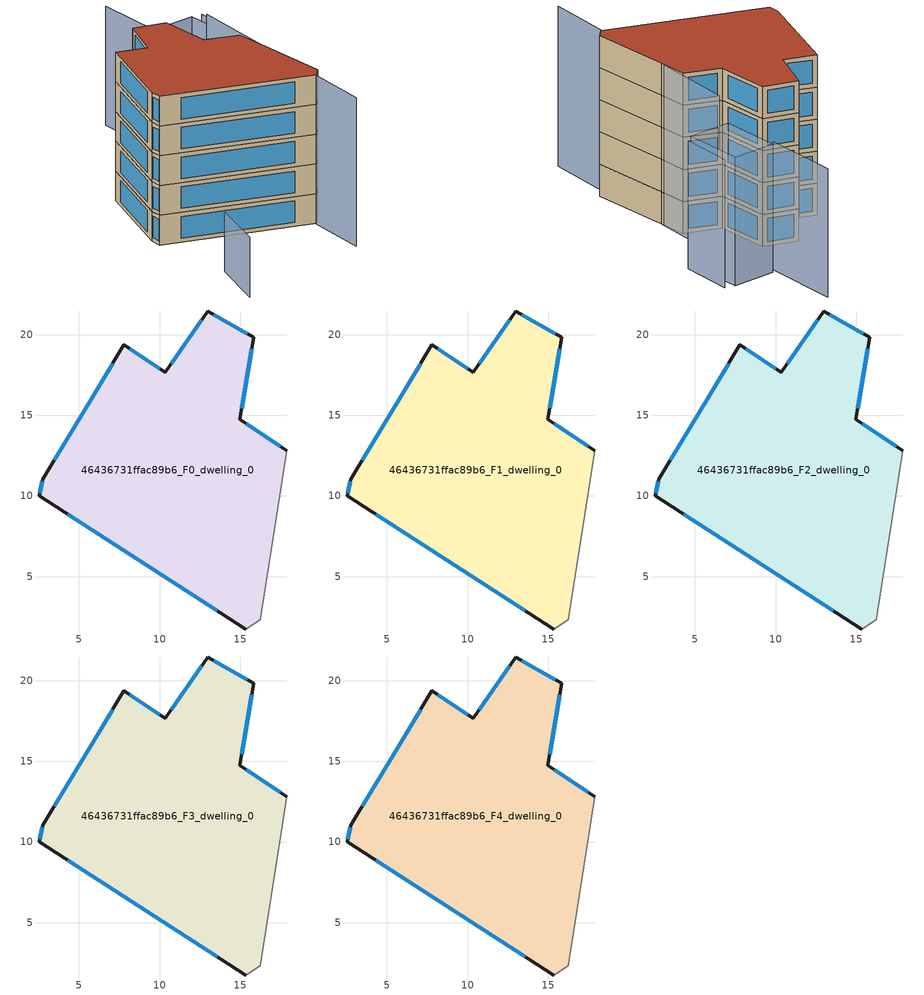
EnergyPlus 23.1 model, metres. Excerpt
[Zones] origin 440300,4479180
46436731ffac89b6_F0_dwelling_0
 floor ground (EU_floor_Construction): 15.82,19.83 14.96,14.74 17.89,12.82 17.44,10.01 16.24,2.34 15.33,1.76 2.53,10.01 2.77,11.05 7.78,19.36 10.35,17.65 12.97,21.46 z0
 wall outside (EU_wall_Construction): 17.89,12.82 14.96,14.74 15.82,19.83 12.97,21.46 10.35,17.65 7.78,19.36 2.77,11.05 2.53,10.01 15.33,1.76 z0:3
 wall adiabatic (EU_wall_Construction): 15.33,1.76 16.24,2.34 17.44,10.01 17.89,12.82 z0:3
 window (EU_Window_Construction): 15.08,15.44 15.7,19.12 / 17.48,13.08 15.37,14.47 / 4.3,8.86 13.55,2.9 / 2.74,10.9 2.56,10.15 / 7.09,18.2 3.47,12.2 / 10,17.89 8.14,19.12 / 12.61,20.93 10.72,18.18 / 15.42,20.05 13.37,21.23 z0.42:2.58
46436731ffac89b6_F1_dwelling_0
 floor to 46436731ffac89b6_F0_dwelling_0 (EU_floor_Construction): 15.81,19.83 14.96,14.74 17.89,12.82 17.44,10.01 16.24,2.34 15.33,1.76 2.53,10.01 2.77,11.05 7.78,19.36 10.35,17.65 12.97,21.46 z3
 wall outside (EU_wall_Construction): 17.89,12.82 14.96,14.74 15.82,19.83 12.97,21.46 10.35,17.65 7.78,19.36 2.77,11.05 2.53,10.01 15.33,1.76 z3:6
 wall adiabatic (EU_wall_Construction): 15.33,1.76 16.24,2.34 17.44,10.01 17.89,12.82 z3:6
 window (EU_Window_Construction): 15.08,15.44 15.7,19.12 / 17.48,13.08 15.37,14.47 / 4.3,8.86 13.55,2.9 / 2.74,10.9 2.56,10.15 / 7.09,18.2 3.47,12.2 / 10,17.89 8.14,19.12 / 12.61,20.93 10.72,18.18 / 15.42,20.05 13.37,21.23 z3.42:5.58
46436731ffac89b6_F2_dwelling_0
 floor to 46436731ffac89b6_F1_dwelling_0 (EU_floor_Construction): 15.81,19.83 14.96,14.74 17.89,12.82 17.44,10.01 16.24,2.34 15.33,1.76 2.53,10.01 2.77,11.05 7.78,19.36 10.35,17.65 12.97,21.46 z6
 wall outside (EU_wall_Construction): 17.89,12.82 14.96,14.74 15.82,19.83 12.97,21.46 10.35,17.65 7.78,19.36 2.77,11.05 2.53,10.01 15.33,1.76 z6:9
 wall adiabatic (EU_wall_Construction): 15.33,1.76 16.24,2.34 17.44,10.01 17.89,12.82 z6:9
 window (EU_Window_Construction): 15.08,15.44 15.7,19.12 / 17.48,13.08 15.37,14.47 / 4.3,8.86 13.55,2.9 / 2.74,10.9 2.56,10.15 / 7.09,18.2 3.47,12.2 / 10,17.89 8.14,19.12 / 12.61,20.93 10.72,18.18 / 15.42,20.05 13.37,21.23 z6.42:8.58
46436731ffac89b6_F3_dwelling_0
 floor to 46436731ffac89b6_F2_dwelling_0 (EU_floor_Construction): 15.81,19.83 14.96,14.74 17.89,12.82 17.44,10.01 16.24,2.34 15.33,1.76 2.53,10.01 2.77,11.05 7.78,19.36 10.35,17.65 12.97,21.46 z9
 wall outside (EU_wall_Construction): 17.89,12.82 14.96,14.74 15.82,19.83 12.97,21.46 10.35,17.65 7.78,19.36 2.77,11.05 2.53,10.01 15.33,1.76 z9:12
 wall adiabatic (EU_wall_Construction): 15.33,1.76 16.24,2.34 17.44,10.01 17.89,12.82 z9:12
 window (EU_Window_Construction): 15.08,15.44 15.7,19.12 / 17.48,13.08 15.37,14.47 / 4.3,8.86 13.55,2.9 / 2.74,10.9 2.56,10.15 / 7.09,18.2 3.47,12.2 / 10,17.89 8.14,19.12 / 12.61,20.93 10.72,18.18 / 15.42,20.05 13.37,21.23 z9.42:11.58
46436731ffac89b6_F4_dwelling_0
 floor to 46436731ffac89b6_F3_dwelling_0 (EU_floor_Construction): 15.81,19.83 14.96,14.74 17.89,12.82 17.44,10.01 16.24,2.34 15.33,1.76 2.53,10.01 2.77,11.05 7.78,19.36 10.35,17.65 12.97,21.46 z12
 wall outside (EU_wall_Construction): 17.89,12.82 14.96,14.74 15.82,19.83 12.97,21.46 10.35,17.65 7.78,19.36 2.77,11.05 2.53,10.01 15.33,1.76 z12:15
 wall adiabatic (EU_wall_Construction): 15.33,1.76 16.24,2.34 17.44,10.01 17.89,12.82 z12:15
 window (EU_Window_Construction): 15.08,15.44 15.7,19.12 / 17.48,13.08 15.37,14.47 / 4.3,8.86 13.55,2.9 / 2.74,10.9 2.56,10.15 / 7.09,18.2 3.47,12.2 / 10,17.89 8.14,19.12 / 12.61,20.93 10.72,18.18 / 15.42,20.05 13.37,21.23 z12.42:14.58
 roof outside (EU_roof_Construction): 16.24,2.34 17.44,10.01 17.89,12.82 14.96,14.74 15.82,19.83 12.97,21.46 10.35,17.65 7.78,19.36 2.77,11.05 2.53,10.01 15.33,1.76 z15
shading: 1.61,1.6 -1.41,-3.71 z0:6; 13.59,-4.29 19.62,18.12 z0:15; 23.4,17.7 24.53,22.6 / 19.01,23.5 20.53,30.67 / 23.6,23.01 22.55,17.32 / 22.55,17.32 18.4,18.08 / 18.4,18.08 19.44,23.77 / 19.44,23.77 23.6,23.01 z0:12
[Building]
EU S2 Campaign: North Axis=0; Terrain=City; Solar Distribution=FullExterior
[Site:Location]
Madrid: Latitude=40.5; Longitude=-3.5; Time Zone=1; Elevation=609
[SizingPeriod:WeatherFileDays]
AnnualSizingPeriod: Begin Month=1; Begin Day of Month=1; End Month=12; End Day of Month=31; Day of Week for Start Day=Monday; Use Weather File Daylight Saving Period=No; Use Weather File Rain and Snow Indicators=No
[MATERIAL]
EU_InternalMass_Material: Roughness=MediumRough; Thickness=0.1; Conductivity=1; Density=1800; Specific Heat=900; Thermal Absorptance=0.9; Solar Absorptance=0.7; Visible Absorptance=0.7
[MATERIAL:NOMASS] Roughness=MediumRough; Thermal Absorptance=0.9; Solar Absorptance=0.7; Visible Absorptance=0.7
Name | Thermal Resistance
EU_wall_NoMass | 1.60022
EU_roof_NoMass | 1.57597
EU_floor_NoMass | 0.470652
[WINDOWMATERIAL:SIMPLEGLAZINGSYSTEM]
EU_Window_SimpleGlazing: UFactor=3.28802; Solar Heat Gain Coefficient=0.85; Visible Transmittance=0.85
[CONSTRUCTION]
EU_wall_Construction: EU_wall_NoMass
EU_roof_Construction: EU_roof_NoMass
EU_floor_Construction: EU_floor_NoMass
EU_Window_Construction: EU_Window_SimpleGlazing
EU_InternalMass_Construction: EU_InternalMass_Material
[ZONE] Type=1; Multiplier=1; Ceiling Height=autocalculate; Floor Area=autocalculate; Part of Total Floor Area=Yes
Name | Volume
46436731ffac89b6_F0_dwelling_0 | 516.168
46436731ffac89b6_F1_dwelling_0; 46436731ffac89b6_F2_dwelling_0; 46436731ffac89b6_F3_dwelling_0; 46436731ffac89b6_F4_dwelling_0 | 516.167
[INTERNALMASS] Construction=EU_InternalMass_Construction; Surface Area=172.056
Name | Zone or ZoneList
46436731ffac89b6_F0_dwelling_0_EU_InternalMass | 46436731ffac89b6_F0_dwelling_0
46436731ffac89b6_F1_dwelling_0_EU_InternalMass | 46436731ffac89b6_F1_dwelling_0
46436731ffac89b6_F2_dwelling_0_EU_InternalMass | 46436731ffac89b6_F2_dwelling_0
46436731ffac89b6_F3_dwelling_0_EU_InternalMass | 46436731ffac89b6_F3_dwelling_0
46436731ffac89b6_F4_dwelling_0_EU_InternalMass | 46436731ffac89b6_F4_dwelling_0
[OTHEREQUIPMENT] Fuel Type=Electricity; Design Level Calculation Method=Watts/Area; Power per Zone Floor Area=1; Fraction Latent=0; Fraction Radiant=0; Fraction Lost=0; Carbon Dioxide Generation Rate=0; EndUse Subcategory=EU_Step8_InternalGains
Name | Zone or ZoneList or Space or SpaceList | Schedule
EU_Step8_InternalGain_46436731ffac89b6_F0_dwelling_0_f000 | 46436731ffac89b6_F0_dwelling_0 | EU_Step8_GainSchedule_46436731ffac89b6_F0_dwelling_0_f000
EU_Step8_InternalGain_46436731ffac89b6_F1_dwelling_0_f000 | 46436731ffac89b6_F1_dwelling_0 | EU_Step8_GainSchedule_46436731ffac89b6_F1_dwelling_0_f000
EU_Step8_InternalGain_46436731ffac89b6_F2_dwelling_0_f000 | 46436731ffac89b6_F2_dwelling_0 | EU_Step8_GainSchedule_46436731ffac89b6_F2_dwelling_0_f000
EU_Step8_InternalGain_46436731ffac89b6_F3_dwelling_0_f000 | 46436731ffac89b6_F3_dwelling_0 | EU_Step8_GainSchedule_46436731ffac89b6_F3_dwelling_0_f000
EU_Step8_InternalGain_46436731ffac89b6_F4_dwelling_0_f000 | 46436731ffac89b6_F4_dwelling_0 | EU_Step8_GainSchedule_46436731ffac89b6_F4_dwelling_0_f000
[ZONEVENTILATION:DESIGNFLOWRATE] Schedule=EU_AlwaysOn; Design Flow Rate Calculation Method=AirChanges/Hour; Air Changes per Hour=0.480704; Ventilation Type=Natural; Fan Pressure Rise=0; Fan Total Efficiency=1; Constant Term Coefficient=1; Temperature Term Coefficient=0; Velocity Term Coefficient=0; Velocity Squared Term Coefficient=0; Minimum Indoor Temperature=-100; Maximum Indoor Temperature=100; Delta Temperature=-100; Minimum Outdoor Temperature=-100; Maximum Outdoor Temperature=100; Maximum Wind Speed=40
Name | Zone or ZoneList or Space or SpaceList
EU_ConstantAir_46436731ffac89b6_F0_dwelling_0 | 46436731ffac89b6_F0_dwelling_0
EU_ConstantAir_46436731ffac89b6_F1_dwelling_0 | 46436731ffac89b6_F1_dwelling_0
EU_ConstantAir_46436731ffac89b6_F2_dwelling_0 | 46436731ffac89b6_F2_dwelling_0
EU_ConstantAir_46436731ffac89b6_F3_dwelling_0 | 46436731ffac89b6_F3_dwelling_0
EU_ConstantAir_46436731ffac89b6_F4_dwelling_0 | 46436731ffac89b6_F4_dwelling_0
[HVACTEMPLATE:THERMOSTAT] Constant Heating Setpoint=20; Constant Cooling Setpoint=50
EU_HeatOnly_46436731ffac89b6_F0_dwelling_0; EU_HeatOnly_46436731ffac89b6_F1_dwelling_0; EU_HeatOnly_46436731ffac89b6_F2_dwelling_0; EU_HeatOnly_46436731ffac89b6_F3_dwelling_0; EU_HeatOnly_46436731ffac89b6_F4_dwelling_0
[HVACTEMPLATE:ZONE:IDEALLOADSAIRSYSTEM] System Availability Schedule=EU_AlwaysOn; Maximum Heating Supply Air Temperature=50; Minimum Cooling Supply Air Temperature=13; Maximum Heating Supply Air Humidity Ratio=0.0156; Minimum Cooling Supply Air Humidity Ratio=0.0077; Heating Limit=NoLimit; Cooling Limit=NoLimit; Heating Availability Schedule=EU_AlwaysOn; Cooling Availability Schedule=EU_CoolingOff; Dehumidification Control Type=ConstantSensibleHeatRatio; Cooling Sensible Heat Ratio=0.7; Dehumidification Setpoint=60; Humidification Control Type=None; Humidification Setpoint=30; Outdoor Air Method=None; Outdoor Air Flow Rate per Person=0.00944; Outdoor Air Flow Rate per Zone Floor Area=0; Outdoor Air Flow Rate per Zone=0; Demand Controlled Ventilation Type=None; Outdoor Air Economizer Type=NoEconomizer; Heat Recovery Type=None; Sensible Heat Recovery Effectiveness=0.7; Latent Heat Recovery Effectiveness=0.65
Name | Template Thermostat
46436731ffac89b6_F0_dwelling_0 | EU_HeatOnly_46436731ffac89b6_F0_dwelling_0
46436731ffac89b6_F1_dwelling_0 | EU_HeatOnly_46436731ffac89b6_F1_dwelling_0
46436731ffac89b6_F2_dwelling_0 | EU_HeatOnly_46436731ffac89b6_F2_dwelling_0
46436731ffac89b6_F3_dwelling_0 | EU_HeatOnly_46436731ffac89b6_F3_dwelling_0
46436731ffac89b6_F4_dwelling_0 | EU_HeatOnly_46436731ffac89b6_F4_dwelling_0
[SIZING:ZONE] Zone Cooling Design Supply Air Temperature Input Method=SupplyAirTemperature; Zone Cooling Design Supply Air Temperature=13; Zone Heating Design Supply Air Temperature Input Method=SupplyAirTemperature; Zone Heating Design Supply Air Temperature=50; Zone Cooling Design Supply Air Humidity Ratio=0.008; Zone Heating Design Supply Air Humidity Ratio=0.008; Cooling Design Air Flow Method=DesignDay; Cooling Design Air Flow Rate=0; Cooling Minimum Air Flow per Zone Floor Area=0.000762; Cooling Minimum Air Flow=0; Cooling Minimum Air Flow Fraction=0.2; Heating Design Air Flow Method=DesignDay; Heating Design Air Flow Rate=0; Heating Maximum Air Flow per Zone Floor Area=0.002032; Heating Maximum Air Flow=0.141576; Heating Maximum Air Flow Fraction=0.3; Account for Dedicated Outdoor Air System=No; Dedicated Outdoor Air System Control Strategy=NeutralSupplyAir; Dedicated Outdoor Air Low Setpoint Temperature for Design=autosize; Dedicated Outdoor Air High Setpoint Temperature for Design=autosize; Zone Load Sizing Method=Sensible Load Only No Latent Load; Zone Latent Cooling Design Supply Air Humidity Ratio Input Method=HumidityRatioDifference; Zone Cooling Design Supply Air Humidity Ratio Difference=0.005; Zone Latent Heating Design Supply Air Humidity Ratio Input Method=HumidityRatioDifference; Zone Humidification Design Supply Air Humidity Ratio Difference=0.005
46436731ffac89b6_F0_dwelling_0; 46436731ffac89b6_F1_dwelling_0; 46436731ffac89b6_F2_dwelling_0; 46436731ffac89b6_F3_dwelling_0; 46436731ffac89b6_F4_dwelling_0
[SCHEDULE:CONSTANT]
Name | Hourly Value
EU_AlwaysOn | 1
EU_CoolingOff | 0
[SCHEDULE:FILE] Column Number=1; Rows to Skip at Top=0; Number of Hours of Data=8760; Column Separator=Comma; Interpolate to Timestep=No; Minutes per Item=60; Adjust Schedule for Daylight Savings=Yes
Name | File
EU_Step8_GainSchedule_46436731ffac89b6_F0_dwelling_0_f000 | ../../schedules/46436731ffac89b6/46436731ffac89b6_F0_dwelling_0_f000_gain.csv
EU_Step8_GainSchedule_46436731ffac89b6_F1_dwelling_0_f000 | ../../schedules/46436731ffac89b6/46436731ffac89b6_F1_dwelling_0_f000_gain.csv
EU_Step8_GainSchedule_46436731ffac89b6_F2_dwelling_0_f000 | ../../schedules/46436731ffac89b6/46436731ffac89b6_F2_dwelling_0_f000_gain.csv
EU_Step8_GainSchedule_46436731ffac89b6_F3_dwelling_0_f000 | ../../schedules/46436731ffac89b6/46436731ffac89b6_F3_dwelling_0_f000_gain.csv
EU_Step8_GainSchedule_46436731ffac89b6_F4_dwelling_0_f000 | ../../schedules/46436731ffac89b6/46436731ffac89b6_F4_dwelling_0_f000_gain.csv
